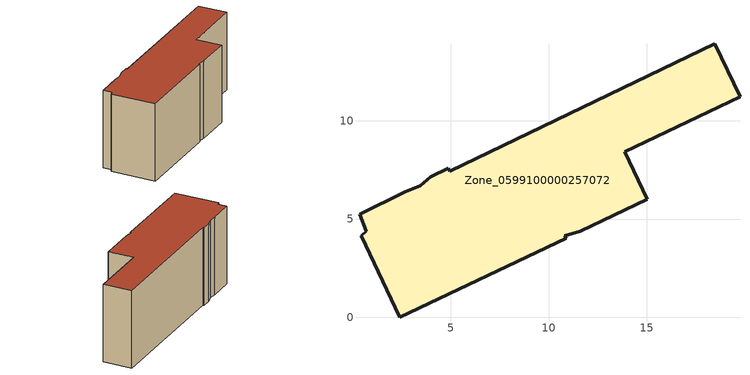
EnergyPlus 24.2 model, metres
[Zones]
Zone_0599100000257072
 floor ground (C_G): 4.95,7.44 18.46,13.93 19.75,11.23 13.87,8.42 15.02,6 11.6,4.37 10.82,4.16 10.88,4.03 2.42,0 0.45,4.14 0.71,4.37 0.36,5.25 2.7,6.38 3.44,6.68 4,7.15 4.88,7.58 z0
 wall outside (C_F): 4,7.15 3.44,6.68 2.7,6.38 0.36,5.25 0.71,4.37 0.45,4.14 2.42,0 10.88,4.03 10.82,4.16 11.6,4.37 15.02,6 13.87,8.42 19.75,11.23 18.46,13.93 4.95,7.44 4.88,7.58 4,7.15 z0:8
 roof outside (C_R): 18.46,13.93 4.95,7.44 4.88,7.58 4,7.15 3.44,6.68 2.7,6.38 0.36,5.25 0.71,4.37 0.45,4.14 2.42,0 10.88,4.03 10.82,4.16 11.6,4.37 15.02,6 13.87,8.42 19.75,11.23 z8
[BUILDING]
Pand.0599100000257072: North Axis=0; Terrain=City; Loads Convergence Tolerance Value=0.04; Temperature Convergence Tolerance Value=0.4; Solar Distribution=FullExterior; Maximum Number of Warmup Days=25; Minimum Number of Warmup Days=1
[Site:Location]
Rotterdam.The.Hague.AP_ZH_NLD Design_Conditions: Latitude=51.96; Longitude=4.45; Time Zone=1; Elevation=-4.5
[SITE:GROUNDTEMPERATURE:BUILDINGSURFACE]
18, 18, 18, 18, 18, 18, 18, 18, 18, 18, 18, 18
[MATERIAL] Thermal Absorptance=0.9; Solar Absorptance=0.7; Visible Absorptance=0.7
Name | Roughness | Thickness | Conductivity | Density | Specific Heat
G.TC.1975-1991 | MediumSmooth | 0.15 | 0.288461 | 540 | 1210
F.TC.1975-1991 | Rough | 0.3 | 0.230769 | 1920 | 840
R.TC.1975-1991 | MediumRough | 0.2 | 0.153846 | 1500 | 1000
[CONSTRUCTION]
C_G: G.TC.1975-1991
C_F: F.TC.1975-1991
C_R: R.TC.1975-1991
[ZONE]
Zone_0599100000257072: Type=1; Multiplier=1; Ceiling Height=Autocalculate; Volume=Autocalculate; Floor Area=autocalculate; Part of Total Floor Area=Yes
[ZONEINFILTRATION:DESIGNFLOWRATE]
Infil_Zone_0599100000257072: Zone or ZoneList or Space or SpaceList=Zone_0599100000257072; Schedule=AlwaysOn; Design Flow Rate Calculation Method=Flow/Area; Flow Rate per Floor Area=0.003; Constant Term Coefficient=1; Temperature Term Coefficient=0; Velocity Term Coefficient=0; Velocity Squared Term Coefficient=0
[HVACTEMPLATE:ZONE:IDEALLOADSAIRSYSTEM]
Zone_0599100000257072: Maximum Heating Supply Air Temperature=50; Minimum Cooling Supply Air Temperature=13; Maximum Heating Supply Air Humidity Ratio=0.0156; Minimum Cooling Supply Air Humidity Ratio=0.0077; Heating Limit=NoLimit; Cooling Limit=NoLimit; Dehumidification Control Type=ConstantSensibleHeatRatio; Cooling Sensible Heat Ratio=0.7; Dehumidification Setpoint=60; Humidification Control Type=None; Humidification Setpoint=30; Outdoor Air Method=None; Outdoor Air Flow Rate per Person=0.00944; Outdoor Air Flow Rate per Zone Floor Area=0; Outdoor Air Flow Rate per Zone=0; Demand Controlled Ventilation Type=None; Outdoor Air Economizer Type=NoEconomizer; Heat Recovery Type=None; Sensible Heat Recovery Effectiveness=0.7; Latent Heat Recovery Effectiveness=0.65
[ZONECONTROL:THERMOSTAT]
ThermostatControl_Zone_0599100000257072: Zone or ZoneList=Zone_0599100000257072; Control Type Schedule=DualSetpointControlType; Control 1=Thermostat_Zone_0599100000257072; Temperature Difference Between Cutout And Setpoint=0
[THERMOSTATSETPOINT:DUALSETPOINT]
Thermostat_Zone_0599100000257072: Heating Setpoint Temperature Schedule=HeatingSetpoint_Zone_0599100000257072; Cooling Setpoint Temperature Schedule=CoolingSetpoint_Zone_0599100000257072
[SCHEDULE:COMPACT]
HeatingSetpoint_Zone_0599100000257072: Through: 12/31, For: AllDays, Until: 24:00, 21
CoolingSetpoint_Zone_0599100000257072: Through: 12/31, For: AllDays, Until: 24:00, 24
DualSetpointControlType: Through: 12/31, For: AllDays, Until: 24:00, 4
AlwaysOn: Through: 12/31, For: AllDays, Until: 24:00, 1
